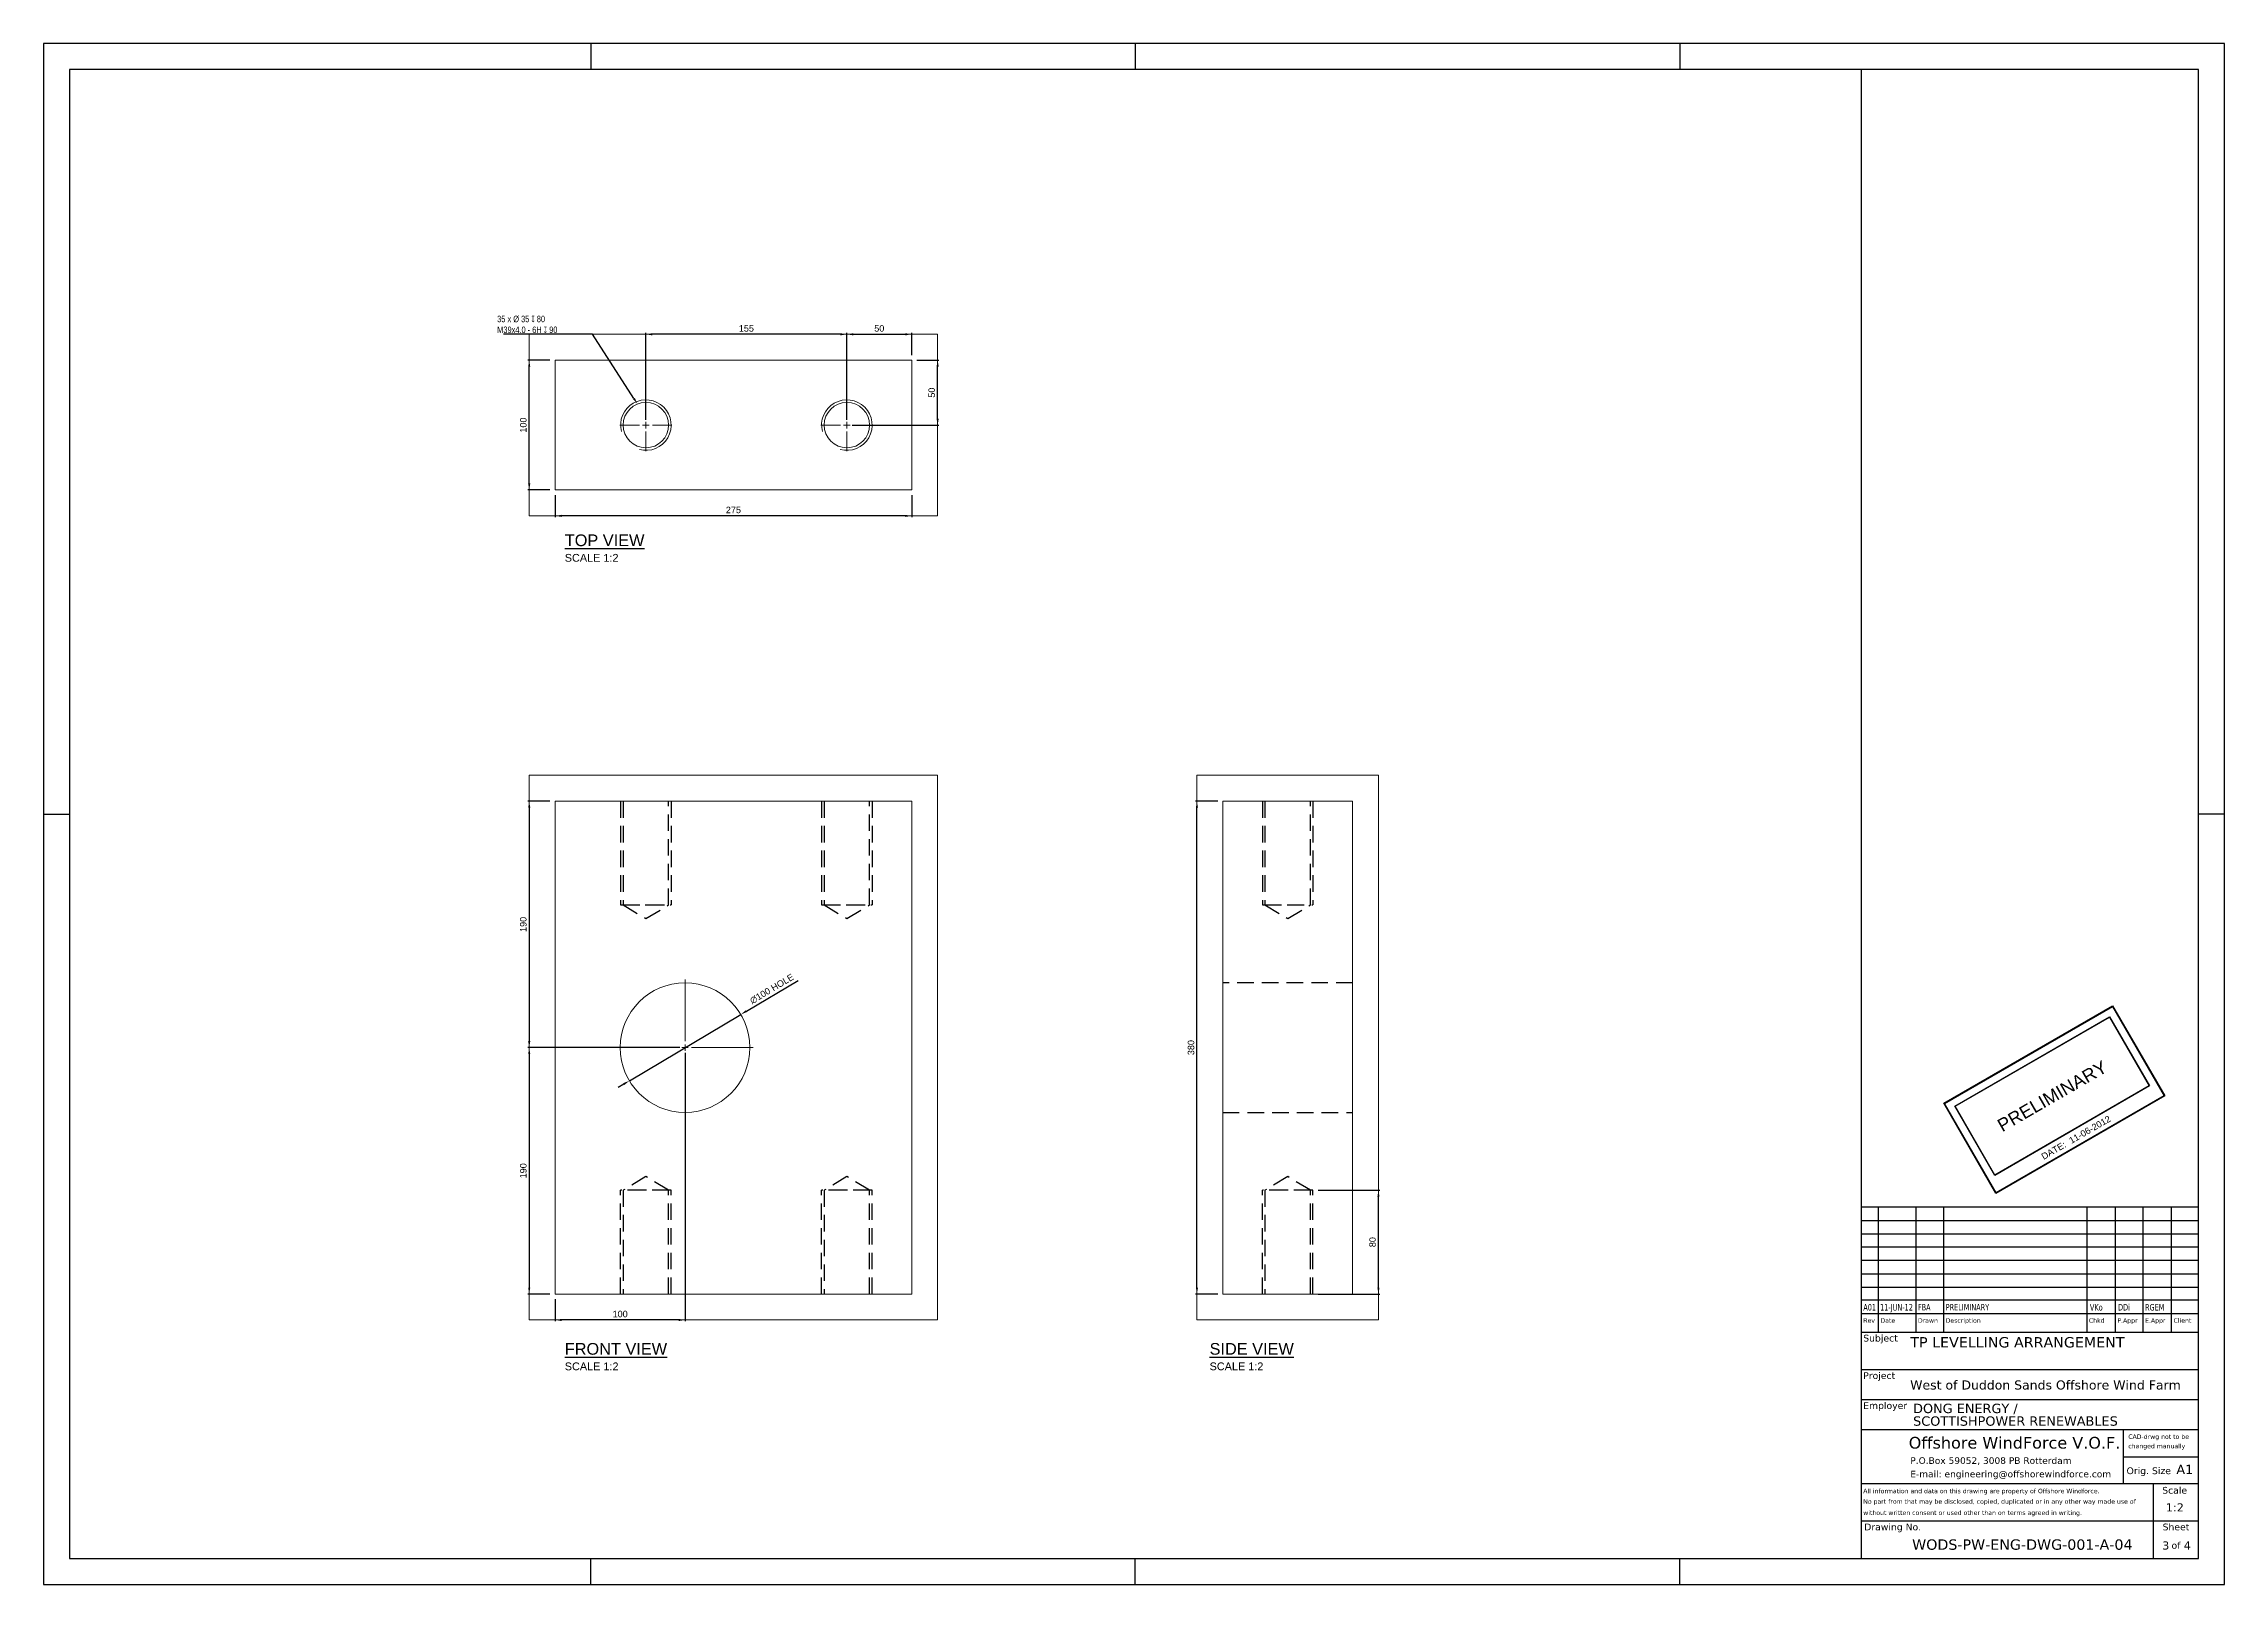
# Paper-space layout 'SHEET 3 OF' of a CAD drawing. Header units: millimetres. Extents: x 0 to 841, y 0 to 594.
# The model-space entities are those that its viewports show. They can reach past a viewport. Long polylines and large blocks are cut down to what shows.
import ezdxf
from ezdxf import colors
from ezdxf.entities.mleader import LeaderData, LeaderLine
from ezdxf.enums import TextEntityAlignment as Align
from ezdxf.math import Vec2, Vec3

# ---------------------------------------------------------------- set-up
doc = ezdxf.new("R2010")
doc.units = ezdxf.units.MM
doc.header["$MEASUREMENT"] = 0
doc.header["$PDMODE"] = 35
doc.linetypes.add('CENTER2', pattern=[28.575, 19.05, -3.175, 3.175, -3.175])
doc.linetypes.add('HIDDEN2', pattern=[4.7625, 3.175, -1.5875])
doc.layers.get('Defpoints').update_dxf_attribs({"color": 244})
for name, color, linetype in [('00_pen 0.10', 140, 'Continuous'), ('00_pen 0.35', 11, 'Continuous'), ('00_pen 0.50', 10, 'Continuous'), ('00_PEN_Breakline', 2, 'HIDDEN2'), ('00_PEN_Centerline', 56, 'CENTER2'), ('00_PEN_Dimensions&Text', 1, 'Continuous'), ('018', 1, 'Continuous'), ('050', 4, 'Continuous'), ('Dimension', 1, 'Continuous'), ('Tekst', 2, 'Continuous')]:
    doc.layers.add(name, color=color, linetype=linetype)
doc.layers.add('00_PEN_Helpline', color=6, linetype='Continuous', plot=False)
for name, color, linetype, lineweight in [('SE1-Anntotations', 3, 'Continuous', 0), ('SE1-Logo', 7, 'Continuous', 0), ('SE1-Titles', 3, 'Continuous', 0)]:
    doc.layers.add(name, color=color, linetype=linetype, lineweight=lineweight)
doc.styles.add('2.5mm', font='verdana.ttf', dxfattribs={"height": 2.5})
doc.styles.add('3.5mm', font='verdana.ttf', dxfattribs={"height": 3.5})
doc.styles.add('Arial', font='arial.ttf', dxfattribs={"height": 2.5})
doc.styles.add('Smit Company Font', font='verdana.ttf', dxfattribs={"height": 1})
doc.dimstyles.new('A1_TWD_STANDAARD', dxfattribs={"dimtxt": 2.5, "dimasz": 2.5, "dimexe": 0.5, "dimexo": 2, "dimgap": 1, "dimtad": 1, "dimdec": 0, "dimdsep": 46, "dimtxsty": 'Arial', "dimcen": 10, "dimclrd": 256, "dimclre": 256, "dimclrt": 256, "dimadec": 0, "dimazin": 0, "dimtfac": 1, "dimtdec": 0, "dimtmove": 0, "dimatfit": 0, "dimfxl": 0, "dimtolj": 1, "dimtzin": 0, "dimlwd": -1, "dimlwe": -1, "dimarcsym": 0})

# ---------------------------------------------------------------- blocks, each defined once
blk = doc.blocks.new('Layout Titleblock A1')
at = {"layer": '018'}
for p, q in [((-630, 594), (-630, 584)), ((-420, 594), (-420, 584)), ((-210, 594), (-210, 584)), ((-140, 10), (-140, 584)), ((-841, 297), (-831, 297)), ((0, 297), (-10, 297)), ((-140, 145.49), (-10, 145.49)), ((-133.36, 97.24), (-133.36, 145.49)), ((-118.91, 97.24), (-118.91, 145.49)), ((-108.22, 97.24), (-108.22, 145.49)), ((-52.98, 97.24), (-52.98, 145.49)), ((-42, 97.24), (-42, 145.49)), ((-31.32, 97.24), (-31.32, 145.49)), ((-20.34, 97.24), (-20.34, 145.49)), ((-140, 140.29), (-10, 140.29)), ((-140, 135.09), (-10, 135.09)), ((-140, 130.18), (-10, 130.18)), ((-140, 124.98), (-10, 124.98)), ((-140, 119.78), (-10, 119.78)), ((-140, 114.58), (-10, 114.58)), ((-140, 109.67), (-10, 109.67)), ((-140, 104.47), (-10, 104.47)), ((-140, 97.24), (-10, 97.24)), ((-140, 82.8), (-10, 82.8)), ((-140, 71.24), (-10, 71.24)), ((-38.89, 38.89), (-38.89, 59.69)), ((-38.89, 49.14), (-10, 49.14)), ((-140, 38.89), (-10, 38.89)), ((-27.33, 10), (-27.33, 38.89)), ((-140, 24.44), (-10, 24.44)), ((-630, 0), (-630, 10)), ((-420, 0), (-420, 10)), ((-210, 0), (-210, 10))]:
    blk.add_line(p, q, dxfattribs=at)
blk.add_lwpolyline([(0, 594), (-841, 594), (-841, 0), (0, 0), (0, 594)], close=True, dxfattribs=at)
at = {"layer": '050'}
blk.add_lwpolyline([(-831, 10), (-10, 10), (-10, 584), (-831, 584), (-831, 10)], close=True, dxfattribs=at)
at = {"layer": 'SE1-Anntotations', "color": 7, "linetype": 'Continuous', "lineweight": 30}
blk.add_line((-140, 59.69), (-10, 59.69), dxfattribs=at)
at = {"layer": 'SE1-Anntotations', "color": 7, "linetype": 'Continuous', "lineweight": 0, "style": '2.5mm'}
for s, height, p in [('Rev', 1.733, (-139.28, 100.86)), ('Date', 1.733, (-132.63, 100.86)), ('Drawn', 1.733, (-118.19, 100.86)), ('Description', 1.7333, (-107.5, 100.86)), ('Chkd', 1.733, (-52.26, 100.86)), ('P.Appr', 1.733, (-41.28, 100.86)), ('E.Appr', 1.733, (-30.59, 100.86)), ('Client', 1.733, (-19.62, 100.86)), ('Subject', 2.6, (-139.28, 93.63)), ('Project', 2.6, (-139.28, 79.19)), ('Employer', 2.6, (-139.28, 67.63)), ('CAD-drwg not to be', 1.7333, (-37.08, 56.08)), ('changed manually', 1.7333, (-37.08, 52.47)), ('Orig. Size', 2.6, (-37.73, 42.5)), ('All information and data on this drawing are property of Offshore Windforce.', 1.7333, (-139.28, 35.13)), ('without written consent or used other than on terms agreed in writing.', 1.7333, (-139.28, 26.76)), ('No part from that may be disclosed, copied, duplicated or in any other way made use of ', 1.7333, (-139.28, 31.09)), ('Drawing No.', 2.6, (-138.89, 20.83))]:
    blk.add_text(s, height=height, dxfattribs=at).set_placement(p)
at = {"layer": 'SE1-Anntotations', "color": 7, "linetype": 'Continuous', "lineweight": 13, "style": '2.5mm'}
blk.add_text('A1', height=3.611, dxfattribs=at).set_placement((-18.52, 42.5))
at = {"layer": 'SE1-Anntotations', "color": 7, "linetype": 'Continuous', "lineweight": 0, "style": '2.5mm'}
for s, p in [('Scale', (-19.18, 34.97)), ('Sheet', (-18.67, 20.83)), ('of', (-18.67, 13.72))]:
    blk.add_text(s, height=2.6, dxfattribs=at).set_placement(p, align=Align.CENTER)
at = {"layer": 'SE1-Logo', "color": 7, "linetype": 'Continuous', "lineweight": 0, "style": '2.5mm'}
blk.add_text('P.O.Box 59052, 3008 PB Rotterdam', height=2.538, dxfattribs=at).set_placement((-121.12, 46.46))
at = {"layer": 'SE1-Logo', "color": 7, "linetype": 'Continuous', "lineweight": 0, "insert": (-121.12, 40.54), "char_height": 2.538, "width": 80.4867, "attachment_point": 7, "line_spacing_factor": 1.016667, "style": '2.5mm'}
blk.add_mtext('\\fVerdana|b0|i0|c0|p0;E-mail: engineering@offshorewindforce.com', dxfattribs=at)
at = {"layer": 'Tekst', "style": '2.5mm'}
for s, height, p in [(' West of Duddon Sands Offshore Wind Farm', 3.5, (-122.7, 78.62)), ('Offshore WindForce V.O.F.', 4.5, (-121.74, 56.85))]:
    blk.add_text(s, height=height, dxfattribs=at).set_placement(p, align=Align.TOP_LEFT)
at = {"layer": 'Tekst', "insert": (-120.05, 69.64), "char_height": 3.6111, "width": 125.7433, "attachment_point": 1, "line_spacing_factor": 0.807692, "style": '2.5mm'}
blk.add_mtext('\\fVerdana|b0|i0|c0|p0;DONG ENERGY /\\PSCOTTISHPOWER RENEWABLES', dxfattribs=at)
blk = doc.blocks.new('*D322')
at = {"layer": '00_PEN_Dimensions&Text'}
for p, q in [((195.27, 301.94), (186.77, 301.94)), ((187.27, 299.44), (187.27, 209.44)), ((245.39, 206.94), (186.77, 206.94))]:
    blk.add_line(p, q, dxfattribs=at)
for points in [[(186.86, 299.44), (187.69, 299.44), (187.27, 301.94)], [(186.86, 209.44), (187.69, 209.44), (187.27, 206.94)]]:
    blk.add_solid(points, dxfattribs=at)
at = {"layer": 'Defpoints', "color": 0}
for p in [(197.27, 301.94), (187.27, 206.94), (247.39, 206.94)]:
    blk.add_point(p, dxfattribs=at)
at = {"layer": '00_PEN_Dimensions&Text', "insert": (185, 254.44), "char_height": 2.5, "attachment_point": 5, "rotation": 90, "style": 'Arial'}
blk.add_mtext('\\A1;190', dxfattribs=at)
blk = doc.blocks.new('*D323')
at = {"layer": '00_PEN_Dimensions&Text'}
for p, q in [((245.39, 206.94), (186.77, 206.94)), ((187.27, 204.44), (187.27, 114.44)), ((195.27, 111.94), (186.77, 111.94))]:
    blk.add_line(p, q, dxfattribs=at)
for points in [[(186.86, 204.44), (187.69, 204.44), (187.27, 206.94)], [(186.86, 114.44), (187.69, 114.44), (187.27, 111.94)]]:
    blk.add_solid(points, dxfattribs=at)
at = {"layer": 'Defpoints', "color": 0}
for p in [(247.39, 206.94), (187.27, 111.94), (197.27, 111.94)]:
    blk.add_point(p, dxfattribs=at)
at = {"layer": '00_PEN_Dimensions&Text', "insert": (185, 159.44), "char_height": 2.5, "attachment_point": 5, "rotation": 90, "style": 'Arial'}
blk.add_mtext('\\A1;190', dxfattribs=at)
blk = doc.blocks.new('*D324')
at = {"layer": '00_PEN_Dimensions&Text'}
for p, q in [((452.77, 301.94), (444.27, 301.94)), ((444.77, 114.44), (444.77, 299.44)), ((452.77, 111.94), (444.27, 111.94))]:
    blk.add_line(p, q, dxfattribs=at)
for points in [[(444.36, 299.44), (445.19, 299.44), (444.77, 301.94)], [(444.36, 114.44), (445.19, 114.44), (444.77, 111.94)]]:
    blk.add_solid(points, dxfattribs=at)
at = {"layer": 'Defpoints', "color": 0}
for p in [(444.77, 301.94), (454.77, 301.94), (454.77, 111.94)]:
    blk.add_point(p, dxfattribs=at)
at = {"layer": '00_PEN_Dimensions&Text', "insert": (442.49, 206.94), "char_height": 2.5, "attachment_point": 5, "rotation": 90, "style": 'Arial'}
blk.add_mtext('\\A1;380', dxfattribs=at)
blk = doc.blocks.new('*D325')
at = {"layer": '00_PEN_Dimensions&Text'}
for p, q in [((247.39, 204.94), (247.39, 101.44)), ((197.27, 109.94), (197.27, 101.44)), ((244.89, 101.94), (199.77, 101.94))]:
    blk.add_line(p, q, dxfattribs=at)
for points in [[(199.77, 102.35), (199.77, 101.52), (197.27, 101.94)], [(244.89, 102.35), (244.89, 101.52), (247.39, 101.94)]]:
    blk.add_solid(points, dxfattribs=at)
at = {"layer": 'Defpoints', "color": 0}
for p in [(247.39, 206.94), (197.27, 111.94), (197.27, 101.94)]:
    blk.add_point(p, dxfattribs=at)
at = {"layer": '00_PEN_Dimensions&Text', "insert": (222.33, 104.21), "char_height": 2.5, "attachment_point": 5, "style": 'Arial'}
blk.add_mtext('\\A1;100', dxfattribs=at)
blk = doc.blocks.new('*D326')
at = {"layer": '00_PEN_Dimensions&Text'}
for p, q in [((197.27, 419.94), (197.27, 411.44)), ((334.77, 419.94), (334.77, 411.44)), ((332.27, 411.94), (199.77, 411.94))]:
    blk.add_line(p, q, dxfattribs=at)
for points in [[(199.77, 412.35), (199.77, 411.52), (197.27, 411.94)], [(332.27, 412.35), (332.27, 411.52), (334.77, 411.94)]]:
    blk.add_solid(points, dxfattribs=at)
at = {"layer": 'Defpoints', "color": 0}
for p in [(197.27, 421.94, 44665.91), (334.77, 421.94, 44665.91), (197.27, 411.94)]:
    blk.add_point(p, dxfattribs=at)
at = {"layer": '00_PEN_Dimensions&Text', "insert": (266.02, 414.21), "char_height": 2.5, "attachment_point": 5, "style": 'Arial'}
blk.add_mtext('\\A1;275', dxfattribs=at)
blk = doc.blocks.new('*D327')
at = {"layer": '00_PEN_Dimensions&Text'}
for p, q in [((309.77, 448.94), (309.77, 482.44)), ((312.27, 481.94), (332.27, 481.94)), ((334.77, 473.94), (334.77, 482.44))]:
    blk.add_line(p, q, dxfattribs=at)
for points in [[(312.27, 482.35), (312.27, 481.52), (309.77, 481.94)], [(332.27, 482.35), (332.27, 481.52), (334.77, 481.94)]]:
    blk.add_solid(points, dxfattribs=at)
at = {"layer": 'Defpoints', "color": 0}
for p in [(334.77, 481.94), (334.77, 471.94), (309.77, 446.94)]:
    blk.add_point(p, dxfattribs=at)
at = {"layer": '00_PEN_Dimensions&Text', "insert": (322.27, 484.21), "char_height": 2.5, "attachment_point": 5, "style": 'Arial'}
blk.add_mtext('\\A1;50', dxfattribs=at)
blk = doc.blocks.new('*D328')
at = {"layer": '00_PEN_Dimensions&Text'}
for p, q in [((232.27, 448.94), (232.27, 482.44)), ((307.27, 481.94), (234.77, 481.94)), ((309.77, 448.94), (309.77, 482.44))]:
    blk.add_line(p, q, dxfattribs=at)
for points in [[(234.77, 482.35), (234.77, 481.52), (232.27, 481.94)], [(307.27, 482.35), (307.27, 481.52), (309.77, 481.94)]]:
    blk.add_solid(points, dxfattribs=at)
at = {"layer": 'Defpoints', "color": 0}
for p in [(232.27, 481.94), (232.27, 446.94), (309.77, 446.94)]:
    blk.add_point(p, dxfattribs=at)
at = {"layer": '00_PEN_Dimensions&Text', "insert": (271.02, 484.21), "char_height": 2.5, "attachment_point": 5, "style": 'Arial'}
blk.add_mtext('\\A1;155', dxfattribs=at)
blk = doc.blocks.new('*D329')
at = {"layer": '00_PEN_Dimensions&Text'}
for p, q in [((271.02, 221), (290.95, 232.86)), ((225.9, 194.15), (268.87, 219.72)), ((223.75, 192.87), (221.61, 191.6))]:
    blk.add_line(p, q, dxfattribs=at)
for points in [[(270.81, 221.35), (271.23, 220.64), (268.87, 219.72)], [(223.54, 193.23), (223.97, 192.52), (225.9, 194.15)]]:
    blk.add_solid(points, dxfattribs=at)
at = {"layer": 'Defpoints', "color": 0}
for p in [(268.87, 219.72, 44665.91), (225.9, 194.15, 44665.91)]:
    blk.add_point(p, dxfattribs=at)
at = {"layer": '00_PEN_Dimensions&Text', "insert": (280.86, 229.58), "char_height": 2.5, "attachment_point": 5, "rotation": 30.75182, "style": 'Arial'}
blk.add_mtext('\\A1;∅100 HOLE', dxfattribs=at)
blk = doc.blocks.new('*D330')
at = {"layer": '00_PEN_Dimensions&Text'}
for p, q in [((491.52, 151.94), (515.27, 151.94)), ((514.77, 114.44), (514.77, 149.44)), ((491.52, 111.94), (515.27, 111.94))]:
    blk.add_line(p, q, dxfattribs=at)
for points in [[(514.36, 149.44), (515.19, 149.44), (514.77, 151.94)], [(514.36, 114.44), (515.19, 114.44), (514.77, 111.94)]]:
    blk.add_solid(points, dxfattribs=at)
at = {"layer": 'Defpoints', "color": 0}
for p in [(489.52, 151.94), (514.77, 151.94), (489.52, 111.94)]:
    blk.add_point(p, dxfattribs=at)
at = {"layer": '00_PEN_Dimensions&Text', "insert": (512.5, 131.94), "char_height": 2.5, "attachment_point": 5, "rotation": 90, "style": 'Arial'}
blk.add_mtext('\\A1;80', dxfattribs=at)
blk = doc.blocks.new('*D331')
at = {"layer": '00_PEN_Dimensions&Text'}
for p, q in [((336.77, 471.94), (345.27, 471.94)), ((344.77, 449.44), (344.77, 469.44)), ((311.77, 446.94), (345.27, 446.94))]:
    blk.add_line(p, q, dxfattribs=at)
for points in [[(344.36, 469.44), (345.19, 469.44), (344.77, 471.94)], [(344.36, 449.44), (345.19, 449.44), (344.77, 446.94)]]:
    blk.add_solid(points, dxfattribs=at)
at = {"layer": 'Defpoints', "color": 0}
for p in [(334.77, 471.94), (344.77, 471.94), (309.77, 446.94)]:
    blk.add_point(p, dxfattribs=at)
at = {"layer": '00_PEN_Dimensions&Text', "insert": (342.5, 459.44), "char_height": 2.5, "attachment_point": 5, "rotation": 90, "style": 'Arial'}
blk.add_mtext('\\A1;50', dxfattribs=at)
blk = doc.blocks.new('*D332')
at = {"layer": '00_PEN_Dimensions&Text'}
for p, q in [((195.27, 471.94), (186.77, 471.94)), ((187.27, 424.44), (187.27, 469.44)), ((195.27, 421.94), (186.77, 421.94))]:
    blk.add_line(p, q, dxfattribs=at)
for points in [[(186.86, 469.44), (187.69, 469.44), (187.27, 471.94)], [(186.86, 424.44), (187.69, 424.44), (187.27, 421.94)]]:
    blk.add_solid(points, dxfattribs=at)
at = {"layer": 'Defpoints', "color": 0}
for p in [(187.27, 471.94), (197.27, 471.94, 44665.91), (197.27, 421.94, 44665.91)]:
    blk.add_point(p, dxfattribs=at)
at = {"layer": '00_PEN_Dimensions&Text', "insert": (185, 446.94), "char_height": 2.5, "attachment_point": 5, "rotation": 90, "style": 'Arial'}
blk.add_mtext('\\A1;100', dxfattribs=at)
blk = doc.blocks.new('*U373')
at = {"layer": '00_pen 0.10', "color": 12}
for points in [[(-34.48, -3.02), (34.47, -3.02), (34.47, -33.85), (-34.48, -33.85)], [(-34.38, -3.12), (34.38, -3.12), (34.38, -33.75), (-34.38, -33.75)]]:
    blk.add_lwpolyline(points, close=True, dxfattribs=at)
at = {"layer": '00_pen 0.50', "color": 12}
for points in [[(-37.6, 0.1), (37.6, 0.1), (37.6, -40.1), (-37.6, -40.1)], [(-37.5, 0), (37.5, 0), (37.5, -40), (-37.5, -40)], [(-37.4, -0.1), (37.4, -0.1), (37.4, -39.9), (-37.4, -39.9)]]:
    blk.add_lwpolyline(points, close=True, dxfattribs=at)
at = {"layer": '00_pen 0.10', "color": 12, "insert": (-4.88, -36.88), "char_height": 2.5, "width": 57.5, "attachment_point": 6, "style": 'Arial'}
blk.add_mtext('DATE:', dxfattribs=at)
at = {"layer": '00_pen 0.10', "color": 12, "style": 'Arial'}
blk.add_attdef('DD/MM/YYYY', text='', height=2.5, dxfattribs=at).set_placement((-2.83, -36.88), align=Align.MIDDLE_LEFT)
at = {"layer": '00_PEN_Dimensions&Text', "color": 12, "insert": (0, -18.44), "char_height": 5, "width": 71.875, "attachment_point": 5, "style": 'Arial'}
blk.add_mtext('PRELIMINARY', dxfattribs=at)
blk = doc.blocks.new('SW_CENTERMARKSYMBOL_8')
at = {"color": 0, "linetype": 'Continuous', "lineweight": 0}
for p, q in [((0, 2.5), (0, 10)), ((-2.5, 0), (-10, 0)), ((0, 0), (-1.25, 0)), ((0, 0), (0, 1.25)), ((0, 0), (0, -1.25)), ((0, 0), (1.25, 0)), ((2.5, 0), (10, 0)), ((0, -2.5), (0, -10))]:
    blk.add_line(p, q, dxfattribs=at)
blk = doc.blocks.new('SW_CENTERMARKSYMBOL_9')
at = {"color": 0, "linetype": 'Continuous', "lineweight": 0}
for p, q in [((0, 2.5), (0, 10)), ((-2.5, 0), (-10, 0)), ((0, 0), (-1.25, 0)), ((0, 0), (0, 1.25)), ((0, 0), (0, -1.25)), ((0, 0), (1.25, 0)), ((2.5, 0), (10, 0)), ((0, -2.5), (0, -10))]:
    blk.add_line(p, q, dxfattribs=at)
blk = doc.blocks.new('SW_CENTERMARKSYMBOL_10')
at = {"color": 0, "linetype": 'Continuous', "lineweight": 0}
for p, q in [((0, 2.5), (0, 26.25)), ((-2.5, 0), (-26.25, 0)), ((0, 0), (-1.25, 0)), ((0, 0), (0, 1.25)), ((0, 0), (0, -1.25)), ((0, 0), (1.25, 0)), ((2.5, 0), (26.25, 0)), ((0, -2.5), (0, -26.25))]:
    blk.add_line(p, q, dxfattribs=at)

msp = doc.modelspace()

# ---------------------------------------------------------------- linework, layer by layer
at = {"layer": '00_pen 0.35', "linetype": 'Continuous', "lineweight": 15}
for p, q in [((2981, 836.6), (2981, 736.6)), ((3256, 836.6), (2981, 836.6)), ((3256, 736.6), (3256, 836.6)), ((2981, 736.6), (3256, 736.6)), ((2981, 565.2), (3256, 565.2)), ((2981, 565.2), (2981, 185.2)), ((3256, 565.2), (3256, 185.2)), ((3464.9, 565.2), (3464.9, 185.2)), ((3464.9, 565.2), (3564.9, 565.2)), ((3564.9, 565.2), (3564.9, 185.2)), ((2981, 185.2), (3256, 185.2)), ((3464.9, 185.2), (3564.9, 185.2))]:
    msp.add_line(p, q, dxfattribs=at)
for centre, radius in [((3051, 786.6), 17.5), ((3206, 786.6), 17.5), ((3081.2, 375.2), 50)]:
    msp.add_circle(centre, radius, dxfattribs=at)
for centre in [(3051, 786.6), (3051, 786.6), (3206, 786.6), (3206, 786.6)]:
    msp.add_arc(centre, 19.5, 255, 195, dxfattribs=at)
at = {"layer": '00_PEN_Breakline'}
for p, q in [((3031.5, 565.2), (3031.5, 485.2)), ((3033.5, 565.2), (3033.5, 485.2)), ((3068.5, 485.2), (3068.5, 565.2)), ((3070.5, 565.2), (3070.5, 485.2)), ((3186.5, 565.2), (3186.5, 485.2)), ((3188.5, 565.2), (3188.5, 485.2)), ((3223.5, 485.2), (3223.5, 565.2)), ((3225.5, 565.2), (3225.5, 485.2)), ((3495.4, 565.2), (3495.4, 485.2)), ((3495.4, 565.2), (3495.4, 485.2)), ((3497.4, 565.2), (3497.4, 485.2)), ((3532.4, 485.2), (3532.4, 565.2)), ((3534.4, 565.2), (3534.4, 485.2)), ((3534.4, 565.2), (3534.4, 485.2)), ((3031.5, 485.2), (3070.5, 485.2)), ((3033.5, 485.2), (3068.5, 485.2)), ((3033.5, 485.2), (3051, 474.7)), ((3051, 474.7), (3068.5, 485.2)), ((3186.5, 485.2), (3225.5, 485.2)), ((3188.5, 485.2), (3223.5, 485.2)), ((3188.5, 485.2), (3206, 474.7)), ((3206, 474.7), (3223.5, 485.2)), ((3495.4, 485.2), (3534.4, 485.2)), ((3495.4, 485.2), (3534.4, 485.2)), ((3497.4, 485.2), (3514.9, 485.2)), ((3497.4, 485.2), (3514.9, 474.7)), ((3514.9, 485.2), (3532.4, 485.2)), ((3514.9, 474.7), (3532.4, 485.2)), ((3564.9, 425.2), (3464.9, 425.2)), ((3464.9, 325.2), (3564.9, 325.2)), ((3051, 275.7), (3033.5, 265.2)), ((3068.5, 265.2), (3051, 275.7)), ((3206, 275.7), (3188.5, 265.2)), ((3223.5, 265.2), (3206, 275.7)), ((3514.9, 275.7), (3497.4, 265.2)), ((3532.4, 265.2), (3514.9, 275.7)), ((3031.5, 185.2), (3031.5, 265.2)), ((3070.5, 265.2), (3031.5, 265.2)), ((3068.5, 265.2), (3033.5, 265.2)), ((3033.5, 265.2), (3033.5, 185.2)), ((3068.5, 185.2), (3068.5, 265.2)), ((3070.5, 185.2), (3070.5, 265.2)), ((3186.5, 185.2), (3186.5, 265.2)), ((3225.5, 265.2), (3186.5, 265.2)), ((3223.5, 265.2), (3188.5, 265.2)), ((3188.5, 265.2), (3188.5, 185.2)), ((3223.5, 185.2), (3223.5, 265.2)), ((3225.5, 185.2), (3225.5, 265.2)), ((3495.4, 185.2), (3495.4, 265.2)), ((3534.4, 265.2), (3495.4, 265.2)), ((3495.4, 185.2), (3495.4, 265.2)), ((3534.4, 265.2), (3495.4, 265.2)), ((3532.4, 265.2), (3497.4, 265.2)), ((3497.4, 265.2), (3497.4, 185.2)), ((3532.4, 185.2), (3532.4, 265.2)), ((3534.4, 185.2), (3534.4, 265.2)), ((3534.4, 185.2), (3534.4, 265.2))]:
    msp.add_line(p, q, dxfattribs=at)

# ---------------------------------------------------------------- block references
at = {"layer": '00_PEN_Centerline', "linetype": 'Continuous', "lineweight": 0, "xscale": 2, "yscale": 2, "zscale": 2}
for name, p in [('SW_CENTERMARKSYMBOL_8', (3051, 786.6)), ('SW_CENTERMARKSYMBOL_9', (3206, 786.6)), ('SW_CENTERMARKSYMBOL_10', (3081.2, 375.2))]:
    msp.add_blockref(name, p, dxfattribs=at)

psp = doc.layouts.new('SHEET 3 OF')

# ---------------------------------------------------------------- block references
at = {"layer": '00_PEN_Dimensions&Text', "color": 12, "rotation": 29.99999999999999}
psp.add_blockref('*U373', (765.39, 204.22), dxfattribs=at).add_auto_attribs({'DD/MM/YYYY': '11-06-2012'})
at = {"layer": 'Dimension'}
psp.add_blockref('Layout Titleblock A1', (841, 0), dxfattribs=at)

# ---------------------------------------------------------------- texts
at = {"layer": '00_PEN_Dimensions&Text', "char_height": 5, "width": 85.2308, "attachment_point": 1, "style": 'Arial'}
for s, insert in [('\\A1;{\\H0.9x;\\LTOP VIEW\\P\\H0.66667x;\\lSCALE 1:2}', (200.98, 404.77)), ('\\A1;{\\H0.9x;\\LFRONT VIEW\\P\\H0.66667x;\\lSCALE 1:2}', (200.98, 93.05)), ('\\A1;{\\H0.9x;\\LSIDE VIEW\\P\\H0.66667x;\\lSCALE 1:2}', (449.65, 93.05))]:
    psp.add_mtext(s, dxfattribs=dict(at, insert=insert))
at = {"layer": 'SE1-Titles', "color": 3, "linetype": 'Continuous', "lineweight": 0, "style": 'Smit Company Font', "width": 0.611111}
for s, p in [('A01', (701.76, 105.57)), ('11-JUN-12', (708.2, 105.57)), ('FBA', (722.8, 105.59)), ('PRELIMINARY', (733.5, 105.59)), ('VKo', (789.14, 105.57)), ('DDi', (799.99, 105.57)), ('RGEM', (810.4, 105.57))]:
    psp.add_text(s, height=2.5, dxfattribs=at).set_placement(p)
at = {"layer": 'SE1-Titles', "color": 3, "linetype": 'Continuous', "lineweight": 0}
for s, height, style, p in [('1:2', 3.126, '2.5mm', (821.9, 28.12)), ('WODS-PW-ENG-DWG-001-A-04 ', 4, '3.5mm', (763.95, 13.35))]:
    psp.add_text(s, height=height, dxfattribs=dict(at, style=style)).set_placement(p, align=Align.CENTER)
at = {"layer": 'SE1-Titles', "color": 3, "linetype": 'Continuous', "lineweight": 0, "style": '2.5mm'}
for s, p in [('3', (817.01, 13.42)), ('4', (825.33, 13.42))]:
    psp.add_text(s, height=3.13, dxfattribs=at).set_placement(p)
at = {"layer": 'SE1-Titles', "color": 3, "linetype": 'Continuous', "lineweight": 0, "insert": (719.89, 95.33), "char_height": 4, "width": 84.3789, "attachment_point": 1, "line_spacing_factor": 0.96, "style": '2.5mm'}
psp.add_mtext('TP LEVELLING ARRANGEMENT', dxfattribs=at)

# ---------------------------------------------------------------- dimensions: what is measured, and where the dimension line sits
at = {"layer": '00_PEN_Dimensions&Text'}
for base, p1, p2, picture, middle in [((232.27, 481.94), (309.77, 446.94), (232.27, 446.94), '*D328', (271.02, 484.21)), ((334.77, 481.94), (309.77, 446.94), (334.77, 471.94), '*D327', (322.27, 484.21)), ((197.27, 411.94), (334.77, 421.94, 44665.91), (197.27, 421.94, 44665.91), '*D326', (266.02, 414.21)), ((197.27, 101.94), (247.39, 206.94), (197.27, 111.94), '*D325', (222.33, 104.21))]:
    dim = psp.add_linear_dim(base=base, p1=p1, p2=p2, dimstyle='A1_TWD_STANDAARD', override={"dimlfac": -2}, dxfattribs=at)
    dim.commit()
    dim.dimension.update_dxf_attribs({"geometry": picture, "text_midpoint": middle})
for base, p1, p2, picture, middle in [((187.27, 471.94), (197.27, 421.94, 44665.91), (197.27, 471.94, 44665.91), '*D332', (185, 446.94)), ((344.77, 471.94), (309.77, 446.94), (334.77, 471.94), '*D331', (342.5, 459.44)), ((187.27, 206.94), (197.27, 301.94), (247.39, 206.94), '*D322', (185, 254.44)), ((444.77, 301.94), (454.77, 111.94), (454.77, 301.94), '*D324', (442.49, 206.94)), ((187.27, 111.94), (247.39, 206.94), (197.27, 111.94), '*D323', (185, 159.44)), ((514.77, 151.94), (489.52, 111.94), (489.52, 151.94), '*D330', (512.5, 131.94))]:
    dim = psp.add_linear_dim(base=base, p1=p1, p2=p2, angle=90, dimstyle='A1_TWD_STANDAARD', override={"dimlfac": -2}, dxfattribs=at)
    dim.commit()
    dim.dimension.update_dxf_attribs({"geometry": picture, "text_midpoint": middle})
dim = psp.add_diameter_dim_2p(p1=(225.9, 194.15, 44665.91), p2=(268.87, 219.72, 44665.91), text='<> HOLE', dimstyle='A1_TWD_STANDAARD', override={"dimlfac": -2}, dxfattribs=at)
dim.commit()
dim.dimension.update_dxf_attribs({"geometry": '*D329', "text_midpoint": (282.06, 227.57), "dimtype": 163})

# ---------------------------------------------------------------- leaders
ml = psp.add_multileader_mtext('Standard', dxfattribs=at)
ml.set_content('\\A1;{\\Ftxt|c0;\\W0.75;\\C7;35 x %%C 35 \\fGDT|b0|i0|c0|p2;x\\Ftxt|c0; 80\\PM39x4.0 - 6H \\fGDT|b0|i0|c0|p2;x\\Ftxt|c0; 90}', color=256, style='Arial')
ml.set_leader_properties(color=256, linetype='ByLayer', lineweight=-1)
ml.build(insert=Vec2(0, 0))
ml.multileader.update_dxf_attribs({"text_left_attachment_type": 5, "text_right_attachment_type": 5, "dogleg_length": 5, "arrow_head_size": 2.5})
ctx = ml.context
ctx.base_point, ctx.char_height, ctx.arrow_head_size, ctx.plane_origin = Vec3(172.91, 481.94), 2.5, 2.5, Vec3(229.02, 455.06)
ctx.left_attachment, ctx.right_attachment = 5, 5
notes = []
notes.append((ctx, [(0, (1, 1, 0), (211.66, 481.94), (-1, 0), 5, [(0, [(229.02, 455.06)], 0, [])])]))
ctx.mtext.insert, ctx.mtext.flow_direction = Vec3(174.91, 489.1), 5
for ctx, leaders in notes:
    for number, flags, end, landing, length, lines in leaders:
        leader = LeaderData()
        leader.index, (leader.has_last_leader_line, leader.has_dogleg_vector, leader.attachment_direction) = number, flags
        leader.last_leader_point, leader.dogleg_vector, leader.dogleg_length = Vec3(end), Vec3(landing), length
        for number, points, colour, breaks in lines:
            line = LeaderLine()
            line.index, line.vertices, line.color, line.breaks = number, Vec3.list(points), colors.encode_raw_color(colour), breaks
            leader.lines.append(line)
        ctx.leaders.append(leader)

# ---------------------------------------------------------------- viewports
at = {"layer": '00_PEN_Helpline', "view_target_point": (415324.54, 30422.45)}
for center, size, view_center_point, view_height, status in [((266.02, 446.94), (157.5, 70), (-412206.03, -29635.84), 140, 4), ((479.77, 206.94), (70, 210), (-411809.63, -30047.24), 420, 3)]:
    psp.add_viewport(center=center, size=size, view_center_point=view_center_point, view_height=view_height, status=status, dxfattribs=at)
psp.add_viewport(center=(266.02, 206.94), size=(157.5, 210), view_center_point=(-412206.03, -30047.24), view_height=420, dxfattribs=at)

doc.saveas('drawing.dxf')
